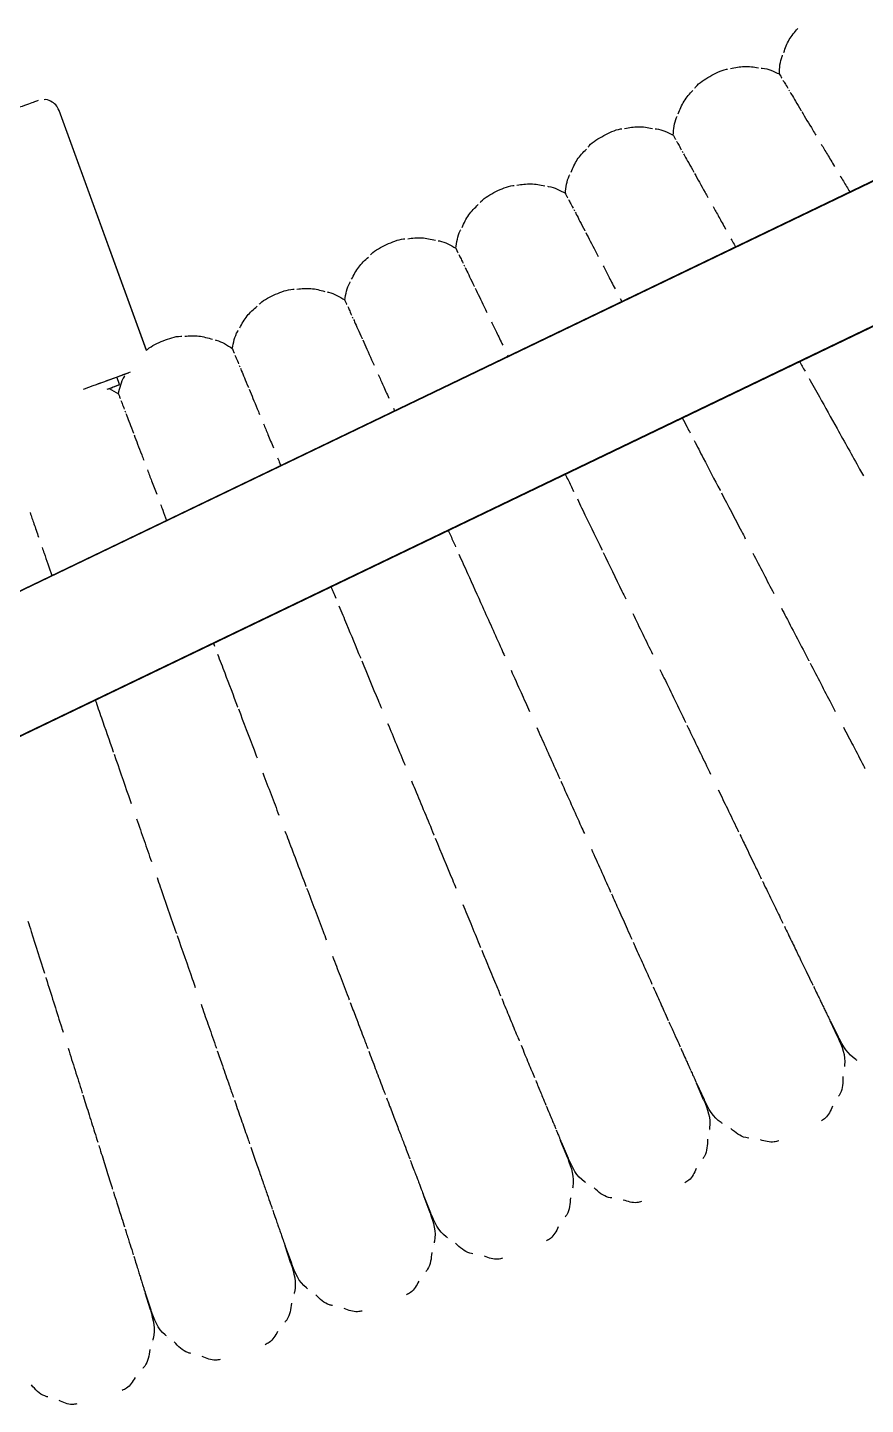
# Model space of a CAD drawing. Extents: x -360 to 379, y -342 to 365.
# Drawn here: x 27.29 to 37.52, y -196.47 to -179.66 of the extents above; entities that cross this region are included whole.
import ezdxf

# ---------------------------------------------------------------- set-up
doc = ezdxf.new("R2010")
doc.units = 0
doc.layers.get('0').update_dxf_attribs({"linetype": 'CONTINUOUS'})

msp = doc.modelspace()

# ---------------------------------------------------------------- linework, layer by layer
at = {"color": 7, "linetype": 'CONTINUOUS'}
for p, q in [((44.194, -178.372), (14.517, -192.643)), ((44.165, -178.378), (14.517, -192.638)), ((14.517, -194.413), (44.859, -179.82)), ((28.741, -183.6), (27.675, -180.672)), ((28.741, -183.602), (27.675, -180.672)), ((34.521, -182.967), (34.542, -183.006)), ((33.147, -183.656), (33.155, -183.673)), ((28.121, -184.022), (28.522, -183.875)), ((28.415, -184.021), (28.381, -183.927)), ((28.415, -184.021), (28.381, -183.927)), ((28.28, -184.07), (28.415, -184.021)), ((28.285, -184.068), (28.4, -184.132)), ((31.755, -184.309), (31.769, -184.34)), ((29.559, -187.178), (29.573, -187.215)), ((34.917, -191.356), (34.917, -191.356)), ((37.178, -191.99), (37.085, -191.79)), ((37.088, -191.795), (37.184, -191.987)), ((37.178, -191.99), (37.178, -191.99)), ((37.184, -191.987), (37.184, -191.987)), ((35.541, -192.753), (35.453, -192.551)), ((35.454, -192.553), (35.547, -192.75)), ((35.478, -192.608), (35.478, -192.608)), ((35.48, -192.607), (35.48, -192.607)), ((35.547, -192.75), (35.547, -192.75)), ((35.614, -193.132), (35.614, -193.132)), ((33.882, -193.468), (33.8, -193.263)), ((33.802, -193.268), (33.888, -193.466)), ((33.824, -193.322), (33.824, -193.322)), ((33.825, -193.321), (33.825, -193.321)), ((33.882, -193.468), (33.882, -193.468)), ((28.333, -193.86), (28.333, -193.86)), ((34.113, -193.779), (34.113, -193.779)), ((32.203, -194.135), (32.128, -193.929)), ((32.128, -193.93), (32.209, -194.133)), ((32.149, -193.987), (32.149, -193.987)), ((32.151, -193.986), (32.151, -193.986)), ((30.505, -194.753), (30.434, -194.537)), ((30.435, -194.54), (30.511, -194.751)), ((32.254, -194.518), (32.254, -194.518)), ((32.425, -194.453), (32.425, -194.453)), ((30.456, -194.603), (30.456, -194.603)), ((30.457, -194.603), (30.457, -194.603)), ((28.79, -195.321), (28.727, -195.11)), ((28.728, -195.113), (28.797, -195.319)), ((28.745, -195.17), (28.745, -195.17)), ((28.747, -195.169), (28.747, -195.169)), ((30.545, -195.137), (30.545, -195.137)), ((28.819, -195.706), (28.819, -195.706)), ((28.994, -195.651), (28.994, -195.651))]:
    msp.add_line(p, q, dxfattribs=at)
at = {"color": 7, "linetype": 'CONTINUOUS', "flags": 128}
for points in [[(14.517, -194.408), (42.346, -181.021), (44.856, -179.813)], [(36.493, -180.275), (36.494, -180.277), (36.496, -180.279)], [(36.579, -180.419), (36.584, -180.427), (36.588, -180.434)], [(35.197, -181.024), (35.198, -181.026), (35.199, -181.028)], [(35.278, -181.17), (35.283, -181.178), (35.287, -181.185)], [(33.88, -181.734), (33.88, -181.736), (33.882, -181.738)], [(33.957, -181.882), (33.961, -181.891), (33.965, -181.898)], [(32.542, -182.406), (32.543, -182.408), (32.544, -182.41)], [(32.615, -182.556), (32.619, -182.565), (32.622, -182.572)], [(31.185, -183.039), (31.186, -183.041), (31.187, -183.043)], [(31.254, -183.191), (31.258, -183.2), (31.261, -183.207)], [(29.811, -183.632), (29.812, -183.633), (29.813, -183.636)], [(29.875, -183.786), (29.878, -183.795), (29.881, -183.802)], [(28.42, -184.184), (28.42, -184.186), (28.421, -184.188)], [(28.479, -184.34), (28.482, -184.349), (28.485, -184.356)]]:
    msp.add_lwpolyline(points, dxfattribs=at)
at = {"color": 7, "linetype": 'CONTINUOUS'}
for points, knots in [([(36.519, -179.966), (36.538, -179.911), (36.577, -179.803), (36.652, -179.716), (36.69, -179.672)], [0, 0, 0, 0, 0.50285, 1, 1, 1, 1]), ([(36.465, -180.227), (36.468, -180.152), (36.472, -180.073), (36.503, -180.002), (36.505, -179.997)], [0, 0, 0, 0, 0.9415763, 1, 1, 1, 1]), ([(35.433, -180.399), (35.436, -180.395), (35.485, -180.334), (35.553, -180.294), (35.618, -180.256)], [0, 0, 0, 0, 0.061307, 1, 1, 1, 1]), ([(35.618, -180.256), (35.683, -180.219), (35.752, -180.18), (35.83, -180.168), (35.834, -180.167)], [0, 0, 0, 0, 0.938693, 1, 1, 1, 1]), ([(35.87, -180.162), (35.925, -180.15), (36.038, -180.125), (36.152, -180.142), (36.209, -180.151)], [0, 0, 0, 0, 0.49715, 1, 1, 1, 1]), ([(36.243, -180.154), (36.248, -180.154), (36.325, -180.161), (36.397, -180.195), (36.465, -180.227)], [0, 0, 0, 0, 0.058424, 1, 1, 1, 1]), ([(36.465, -180.227), (36.466, -180.229), (36.467, -180.231), (36.488, -180.266), (36.491, -180.272)], [0, 0, 0, 0, 0.8286272, 1, 1, 1, 1]), ([(36.509, -180.302), (36.515, -180.312), (36.528, -180.333), (36.555, -180.379), (36.569, -180.402)], [0, 0, 0, 0, 0.487373, 1, 1, 1, 1]), ([(27.675, -180.672), (27.663, -180.648), (27.64, -180.601), (27.574, -180.557), (27.52, -180.537), (27.493, -180.541), (27.492, -180.541)], [0, 0, 0, 0, 0.327453, 0.654907, 0.98236, 1, 1, 1, 1]), ([(35.231, -180.715), (35.252, -180.661), (35.295, -180.554), (35.372, -180.469), (35.411, -180.427)], [0, 0, 0, 0, 0.5028497, 1, 1, 1, 1]), ([(36.598, -180.45), (36.603, -180.459), (36.635, -180.513), (36.68, -180.589), (36.73, -180.671), (36.73, -180.672)], [0, 0, 0, 0, 0.15803, 0.991624, 1, 1, 1, 1]), ([(35.17, -180.975), (35.175, -180.9), (35.182, -180.821), (35.215, -180.75), (35.217, -180.746)], [0, 0, 0, 0, 0.941576, 1, 1, 1, 1]), ([(36.738, -180.685), (36.78, -180.756), (36.831, -180.841), (36.899, -180.955), (36.911, -180.975)], [0, 0, 0, 0, 0.8186753, 1, 1, 1, 1]), ([(34.322, -180.979), (34.389, -180.944), (34.459, -180.907), (34.537, -180.897), (34.542, -180.897)], [0, 0, 0, 0, 0.938693, 1, 1, 1, 1]), ([(34.577, -180.892), (34.633, -180.882), (34.746, -180.86), (34.859, -180.881), (34.916, -180.891)], [0, 0, 0, 0, 0.49715, 1, 1, 1, 1]), ([(34.95, -180.895), (34.955, -180.896), (35.033, -180.904), (35.103, -180.941), (35.17, -180.975)], [0, 0, 0, 0, 0.058424, 1, 1, 1, 1]), ([(34.134, -181.117), (34.137, -181.113), (34.187, -181.053), (34.257, -181.015), (34.322, -180.979)], [0, 0, 0, 0, 0.061307, 1, 1, 1, 1]), ([(35.17, -180.975), (35.171, -180.976), (35.172, -180.978), (35.192, -181.014), (35.195, -181.02)], [0, 0, 0, 0, 0.8285271, 1, 1, 1, 1]), ([(35.212, -181.051), (35.218, -181.061), (35.23, -181.082), (35.256, -181.129), (35.269, -181.153)], [0, 0, 0, 0, 0.487073, 1, 1, 1, 1]), ([(36.976, -181.084), (37, -181.124), (37.048, -181.205), (37.108, -181.305), (37.138, -181.355)], [0, 0, 0, 0, 0.498717, 1, 1, 1, 1]), ([(33.923, -181.427), (33.945, -181.374), (33.991, -181.268), (34.071, -181.185), (34.11, -181.144)], [0, 0, 0, 0, 0.50285, 1, 1, 1, 1]), ([(35.296, -181.202), (35.301, -181.211), (35.332, -181.265), (35.375, -181.343), (35.422, -181.426), (35.422, -181.427)], [0, 0, 0, 0, 0.157816, 0.991336, 1, 1, 1, 1]), ([(33.006, -181.663), (33.074, -181.631), (33.145, -181.596), (33.223, -181.589), (33.228, -181.588)], [0, 0, 0, 0, 0.938693, 1, 1, 1, 1]), ([(33.263, -181.585), (33.32, -181.576), (33.434, -181.558), (33.546, -181.581), (33.603, -181.593)], [0, 0, 0, 0, 0.49715, 1, 1, 1, 1]), ([(33.637, -181.598), (33.641, -181.599), (33.719, -181.61), (33.788, -181.648), (33.854, -181.684)], [0, 0, 0, 0, 0.058424, 1, 1, 1, 1]), ([(33.854, -181.684), (33.862, -181.61), (33.87, -181.531), (33.905, -181.462), (33.907, -181.457)], [0, 0, 0, 0, 0.941576, 1, 1, 1, 1]), ([(35.43, -181.441), (35.47, -181.512), (35.518, -181.599), (35.583, -181.715), (35.594, -181.736)], [0, 0, 0, 0, 0.817975, 1, 1, 1, 1]), ([(37.207, -181.471), (37.22, -181.492), (37.256, -181.552), (37.298, -181.623), (37.325, -181.668)], [0, 0, 0, 0, 0.363668, 1, 1, 1, 1]), ([(32.814, -181.796), (32.817, -181.793), (32.869, -181.734), (32.94, -181.698), (33.006, -181.663)], [0, 0, 0, 0, 0.061307, 1, 1, 1, 1]), ([(33.854, -181.684), (33.854, -181.686), (33.856, -181.688), (33.874, -181.725), (33.878, -181.731)], [0, 0, 0, 0, 0.8271823, 1, 1, 1, 1]), ([(33.894, -181.761), (33.899, -181.772), (33.91, -181.793), (33.935, -181.841), (33.948, -181.865)], [0, 0, 0, 0, 0.48304, 1, 1, 1, 1]), ([(32.594, -182.1), (32.618, -182.047), (32.666, -181.943), (32.749, -181.862), (32.79, -181.822)], [0, 0, 0, 0, 0.50285, 1, 1, 1, 1]), ([(33.973, -181.915), (33.978, -181.923), (34.007, -181.979), (34.047, -182.057), (34.092, -182.142), (34.092, -182.143)], [0, 0, 0, 0, 0.154953, 0.98747, 1, 1, 1, 1]), ([(35.656, -181.846), (35.679, -181.887), (35.725, -181.969), (35.781, -182.071), (35.81, -182.122)], [0, 0, 0, 0, 0.497814, 1, 1, 1, 1]), ([(31.671, -182.31), (31.739, -182.279), (31.812, -182.246), (31.89, -182.241), (31.895, -182.241)], [0, 0, 0, 0, 0.938693, 1, 1, 1, 1]), ([(31.93, -182.239), (31.987, -182.231), (32.101, -182.217), (32.213, -182.244), (32.269, -182.257)], [0, 0, 0, 0, 0.49715, 1, 1, 1, 1]), ([(32.303, -182.263), (32.308, -182.264), (32.385, -182.277), (32.453, -182.317), (32.517, -182.356)], [0, 0, 0, 0, 0.058424, 1, 1, 1, 1]), ([(32.517, -182.356), (32.528, -182.281), (32.538, -182.203), (32.576, -182.134), (32.578, -182.13)], [0, 0, 0, 0, 0.941576, 1, 1, 1, 1]), ([(34.103, -182.163), (34.139, -182.233), (34.184, -182.32), (34.244, -182.434), (34.255, -182.456)], [0, 0, 0, 0, 0.80857, 1, 1, 1, 1]), ([(35.875, -182.239), (35.887, -182.261), (35.904, -182.291), (35.925, -182.328), (35.931, -182.338)], [0, 0, 0, 0, 0.7048844, 1, 1, 1, 1]), ([(31.475, -182.437), (31.478, -182.433), (31.532, -182.377), (31.604, -182.342), (31.671, -182.31)], [0, 0, 0, 0, 0.061307, 1, 1, 1, 1]), ([(32.517, -182.356), (32.518, -182.357), (32.519, -182.359), (32.537, -182.396), (32.54, -182.403)], [0, 0, 0, 0, 0.82712, 1, 1, 1, 1]), ([(32.555, -182.433), (32.56, -182.444), (32.571, -182.466), (32.594, -182.514), (32.606, -182.539)], [0, 0, 0, 0, 0.482852, 1, 1, 1, 1]), ([(31.246, -182.734), (31.272, -182.682), (31.323, -182.579), (31.408, -182.501), (31.45, -182.463)], [0, 0, 0, 0, 0.5028497, 1, 1, 1, 1]), ([(32.63, -182.589), (32.635, -182.598), (32.662, -182.654), (32.7, -182.733), (32.742, -182.82), (32.743, -182.821)], [0, 0, 0, 0, 0.15482, 0.987289, 1, 1, 1, 1]), ([(34.314, -182.568), (34.335, -182.609), (34.378, -182.693), (34.432, -182.796), (34.46, -182.849)], [0, 0, 0, 0, 0.4857265, 1, 1, 1, 1]), ([(31.162, -182.987), (31.175, -182.914), (31.188, -182.835), (31.227, -182.768), (31.229, -182.764)], [0, 0, 0, 0, 0.941576, 1, 1, 1, 1]), ([(30.118, -183.038), (30.121, -183.035), (30.177, -182.98), (30.249, -182.948), (30.318, -182.917)], [0, 0, 0, 0, 0.061307, 1, 1, 1, 1]), ([(30.318, -182.917), (30.387, -182.888), (30.46, -182.858), (30.539, -182.855), (30.543, -182.855)], [0, 0, 0, 0, 0.938693, 1, 1, 1, 1]), ([(30.579, -182.853), (30.636, -182.848), (30.75, -182.836), (30.861, -182.867), (30.917, -182.882)], [0, 0, 0, 0, 0.49715, 1, 1, 1, 1]), ([(30.951, -182.889), (30.955, -182.89), (31.032, -182.905), (31.099, -182.948), (31.162, -182.987)], [0, 0, 0, 0, 0.058424, 1, 1, 1, 1]), ([(32.752, -182.841), (32.787, -182.912), (32.829, -183), (32.886, -183.116), (32.897, -183.139)], [0, 0, 0, 0, 0.808131, 1, 1, 1, 1]), ([(29.881, -183.329), (29.908, -183.278), (29.962, -183.176), (30.049, -183.101), (30.092, -183.063)], [0, 0, 0, 0, 0.50285, 1, 1, 1, 1]), ([(31.162, -182.987), (31.163, -182.989), (31.164, -182.991), (31.181, -183.029), (31.184, -183.035)], [0, 0, 0, 0, 0.828698, 1, 1, 1, 1]), ([(31.198, -183.067), (31.203, -183.077), (31.213, -183.1), (31.234, -183.148), (31.246, -183.173)], [0, 0, 0, 0, 0.487584, 1, 1, 1, 1]), ([(31.269, -183.225), (31.273, -183.234), (31.299, -183.291), (31.335, -183.372), (31.374, -183.459), (31.374, -183.46)], [0, 0, 0, 0, 0.1581797, 0.9918259, 1, 1, 1, 1]), ([(32.951, -183.252), (32.971, -183.293), (33.013, -183.378), (33.063, -183.483), (33.09, -183.538)], [0, 0, 0, 0, 0.48516, 1, 1, 1, 1]), ([(28.947, -183.485), (29.017, -183.458), (29.091, -183.429), (29.17, -183.429), (29.174, -183.429)], [0, 0, 0, 0, 0.938693, 1, 1, 1, 1]), ([(29.21, -183.429), (29.267, -183.425), (29.382, -183.417), (29.492, -183.45), (29.547, -183.467)], [0, 0, 0, 0, 0.49715, 1, 1, 1, 1]), ([(29.789, -183.58), (29.804, -183.506), (29.819, -183.428), (29.86, -183.362), (29.863, -183.358)], [0, 0, 0, 0, 0.9415763, 1, 1, 1, 1]), ([(28.742, -183.602), (28.746, -183.598), (28.803, -183.544), (28.878, -183.513), (28.947, -183.485)], [0, 0, 0, 0, 0.072316, 1, 1, 1, 1]), ([(29.581, -183.475), (29.585, -183.476), (29.661, -183.494), (29.727, -183.538), (29.789, -183.58)], [0, 0, 0, 0, 0.058424, 1, 1, 1, 1]), ([(29.789, -183.58), (29.79, -183.581), (29.791, -183.584), (29.807, -183.621), (29.809, -183.628)], [0, 0, 0, 0, 0.827016, 1, 1, 1, 1]), ([(31.381, -183.474), (31.414, -183.549), (31.455, -183.64), (31.509, -183.761), (31.519, -183.783)], [0, 0, 0, 0, 0.819168, 1, 1, 1, 1]), ([(29.822, -183.66), (29.827, -183.671), (29.836, -183.693), (29.857, -183.742), (29.867, -183.768)], [0, 0, 0, 0, 0.4825424, 1, 1, 1, 1]), ([(36.712, -183.738), (36.723, -183.757), (36.744, -183.796), (36.767, -183.837), (36.779, -183.858)], [0, 0, 0, 0, 0.498718, 1, 1, 1, 1]), ([(27.972, -184.076), (28.008, -184.063), (28.118, -184.022), (28.285, -183.962), (28.445, -183.904), (28.52, -183.876), (28.549, -183.866)], [0, 0, 0, 0, 0.155993, 0.479136, 0.80228, 1, 1, 1, 1]), ([(28.4, -184.132), (28.416, -184.059), (28.434, -183.981), (28.477, -183.916), (28.479, -183.913)], [0, 0, 0, 0, 0.941576, 1, 1, 1, 1]), ([(29.889, -183.819), (29.892, -183.828), (29.916, -183.886), (29.95, -183.967), (29.987, -184.056), (29.987, -184.057)], [0, 0, 0, 0, 0.1546, 0.986992, 1, 1, 1, 1]), ([(31.571, -183.897), (31.59, -183.94), (31.628, -184.026), (31.676, -184.133), (31.7, -184.186)], [0, 0, 0, 0, 0.49936, 1, 1, 1, 1]), ([(36.827, -183.944), (36.869, -184.019), (36.98, -184.218), (37.186, -184.588), (37.367, -184.911), (37.475, -185.106), (37.491, -185.134)], [0, 0, 0, 0, 0.196983, 0.524527, 0.93292, 1, 1, 1, 1]), ([(28.261, -184.077), (28.297, -184.064), (28.394, -184.028), (28.407, -184.024), (28.415, -184.021)], [0, 0, 0, 0, 0.372089, 1, 1, 1, 1]), ([(29.996, -184.078), (30.026, -184.151), (30.063, -184.241), (30.113, -184.361), (30.122, -184.384)], [0, 0, 0, 0, 0.807409, 1, 1, 1, 1]), ([(28.4, -184.132), (28.4, -184.133), (28.401, -184.136), (28.416, -184.174), (28.418, -184.181)], [0, 0, 0, 0, 0.82743, 1, 1, 1, 1]), ([(28.43, -184.213), (28.435, -184.224), (28.443, -184.247), (28.462, -184.296), (28.472, -184.322)], [0, 0, 0, 0, 0.483782, 1, 1, 1, 1]), ([(28.492, -184.374), (28.496, -184.384), (28.518, -184.442), (28.549, -184.524), (28.583, -184.614), (28.584, -184.615)], [0, 0, 0, 0, 0.155479, 0.988181, 1, 1, 1, 1]), ([(35.281, -184.426), (35.3, -184.464), (35.332, -184.524), (35.364, -184.587), (35.377, -184.61)], [0, 0, 0, 0, 0.62917, 1, 1, 1, 1]), ([(30.17, -184.5), (30.188, -184.542), (30.224, -184.629), (30.269, -184.737), (30.292, -184.793)], [0, 0, 0, 0, 0.484233, 1, 1, 1, 1]), ([(28.591, -184.635), (28.619, -184.709), (28.654, -184.801), (28.701, -184.922), (28.709, -184.945)], [0, 0, 0, 0, 0.810299, 1, 1, 1, 1]), ([(35.424, -184.702), (35.462, -184.774), (35.565, -184.972), (35.672, -185.178), (35.743, -185.313), (35.743, -185.315)], [0, 0, 0, 0, 0.359779, 0.992384, 1, 1, 1, 1]), ([(30.342, -184.915), (30.351, -184.936), (30.363, -184.965), (30.377, -184.999), (30.381, -185.008)], [0, 0, 0, 0, 0.752281, 1, 1, 1, 1]), ([(28.754, -185.063), (28.77, -185.106), (28.804, -185.194), (28.846, -185.303), (28.867, -185.359)], [0, 0, 0, 0, 0.487949, 1, 1, 1, 1]), ([(33.853, -185.113), (33.875, -185.159), (33.908, -185.228), (33.943, -185.3), (33.955, -185.324)], [0, 0, 0, 0, 0.670882, 1, 1, 1, 1]), ([(34, -185.417), (34.035, -185.49), (34.132, -185.691), (34.233, -185.9), (34.3, -186.037), (34.301, -186.039)], [0, 0, 0, 0, 0.3590369, 0.991896, 1, 1, 1, 1]), ([(35.758, -185.343), (35.839, -185.498), (35.935, -185.683), (36.034, -185.872), (36.05, -185.903)], [0, 0, 0, 0, 0.836875, 1, 1, 1, 1]), ([(27.322, -185.584), (27.337, -185.628), (27.368, -185.717), (27.406, -185.827), (27.426, -185.884)], [0, 0, 0, 0, 0.487035, 1, 1, 1, 1]), ([(28.914, -185.483), (28.923, -185.506), (28.945, -185.565), (28.972, -185.635), (28.988, -185.678)], [0, 0, 0, 0, 0.384573, 1, 1, 1, 1]), ([(32.424, -185.8), (32.445, -185.845), (32.474, -185.91), (32.505, -185.979), (32.514, -186)], [0, 0, 0, 0, 0.692213, 1, 1, 1, 1]), ([(27.469, -186.009), (27.477, -186.032), (27.513, -186.135), (27.555, -186.257), (27.588, -186.351)], [0, 0, 0, 0, 0.224176, 1, 1, 1, 1]), ([(32.554, -186.089), (32.589, -186.168), (32.683, -186.377), (32.857, -186.764), (33.008, -187.101), (33.099, -187.304), (33.112, -187.333)], [0, 0, 0, 0, 0.19803, 0.525445, 0.933581, 1, 1, 1, 1]), ([(34.315, -186.069), (34.391, -186.226), (34.482, -186.413), (34.575, -186.605), (34.59, -186.636)], [0, 0, 0, 0, 0.835734, 1, 1, 1, 1]), ([(36.142, -186.08), (36.185, -186.162), (36.27, -186.325), (36.355, -186.49), (36.397, -186.571)], [0, 0, 0, 0, 0.506324, 1, 1, 1, 1]), ([(30.994, -186.488), (31.003, -186.51), (31.021, -186.554), (31.041, -186.602), (31.051, -186.627)], [0, 0, 0, 0, 0.47694, 1, 1, 1, 1]), ([(31.091, -186.722), (31.122, -186.797), (31.207, -187.003), (31.296, -187.217), (31.354, -187.358), (31.355, -187.36)], [0, 0, 0, 0, 0.357706, 0.991003, 1, 1, 1, 1]), ([(36.492, -186.752), (36.51, -186.787), (36.62, -187), (36.733, -187.215), (36.824, -187.39), (36.825, -187.392)], [0, 0, 0, 0, 0.159785, 0.991649, 1, 1, 1, 1]), ([(34.677, -186.815), (34.717, -186.899), (34.797, -187.065), (34.878, -187.231), (34.918, -187.313)], [0, 0, 0, 0, 0.505056, 1, 1, 1, 1]), ([(29.609, -187.311), (29.639, -187.387), (29.718, -187.597), (29.801, -187.815), (29.855, -187.957), (29.856, -187.958)], [0, 0, 0, 0, 0.36288, 0.994438, 1, 1, 1, 1]), ([(31.369, -187.394), (31.435, -187.553), (31.515, -187.745), (31.596, -187.941), (31.609, -187.973)], [0, 0, 0, 0, 0.8336302, 1, 1, 1, 1]), ([(36.84, -187.422), (36.927, -187.588), (37.031, -187.789), (37.13, -187.979), (37.147, -188.012)], [0, 0, 0, 0, 0.828832, 1, 1, 1, 1]), ([(33.191, -187.509), (33.232, -187.6), (33.307, -187.768), (33.383, -187.936), (33.418, -188.014)], [0, 0, 0, 0, 0.53887, 1, 1, 1, 1]), ([(35.007, -187.498), (35.024, -187.532), (35.128, -187.748), (35.234, -187.967), (35.32, -188.145), (35.321, -188.146)], [0, 0, 0, 0, 0.1591068, 0.9909955, 1, 1, 1, 1]), ([(28.117, -187.872), (28.142, -187.944), (28.214, -188.15), (28.288, -188.364), (28.338, -188.508), (28.339, -188.51)], [0, 0, 0, 0, 0.3451711, 0.9934143, 1, 1, 1, 1]), ([(29.864, -187.98), (29.927, -188.147), (30.003, -188.344), (30.079, -188.546), (30.092, -188.578)], [0, 0, 0, 0, 0.841721, 1, 1, 1, 1]), ([(31.685, -188.157), (31.721, -188.243), (31.791, -188.413), (31.862, -188.584), (31.897, -188.669)], [0, 0, 0, 0, 0.5026474, 1, 1, 1, 1]), ([(33.504, -188.207), (33.522, -188.246), (33.616, -188.457), (33.71, -188.665), (33.786, -188.834)], [0, 0, 0, 0, 0.186933, 1, 1, 1, 1]), ([(35.337, -188.179), (35.418, -188.347), (35.516, -188.55), (35.61, -188.742), (35.626, -188.776)], [0, 0, 0, 0, 0.827444, 1, 1, 1, 1]), ([(37.247, -188.203), (37.287, -188.279), (37.37, -188.44), (37.457, -188.606), (37.504, -188.696), (37.51, -188.708)], [0, 0, 0, 0, 0.437061, 0.925169, 1, 1, 1, 1]), ([(28.348, -188.535), (28.405, -188.702), (28.474, -188.901), (28.545, -189.104), (28.556, -189.136)], [0, 0, 0, 0, 0.83969, 1, 1, 1, 1]), ([(30.162, -188.763), (30.196, -188.851), (30.261, -189.023), (30.327, -189.196), (30.359, -189.28)], [0, 0, 0, 0, 0.51182, 1, 1, 1, 1]), ([(31.975, -188.857), (31.99, -188.893), (32.082, -189.114), (32.175, -189.338), (32.25, -189.521), (32.251, -189.523)], [0, 0, 0, 0, 0.157791, 0.989682, 1, 1, 1, 1]), ([(33.8, -188.866), (33.801, -188.868), (33.885, -189.055), (33.982, -189.271), (34.073, -189.474), (34.086, -189.503)], [0, 0, 0, 0, 0.009211, 0.857307, 1, 1, 1, 1]), ([(35.72, -188.97), (35.757, -189.047), (35.836, -189.209), (35.917, -189.378), (35.962, -189.47), (35.968, -189.482)], [0, 0, 0, 0, 0.4358841, 0.9240284, 1, 1, 1, 1]), ([(28.622, -189.324), (28.652, -189.412), (28.713, -189.586), (28.773, -189.761), (28.803, -189.846)], [0, 0, 0, 0, 0.509506, 1, 1, 1, 1]), ([(30.432, -189.473), (30.446, -189.51), (30.532, -189.735), (30.618, -189.962), (30.688, -190.146), (30.689, -190.147)], [0, 0, 0, 0, 0.162771, 0.994591, 1, 1, 1, 1]), ([(32.267, -189.561), (32.337, -189.732), (32.423, -189.939), (32.504, -190.135), (32.519, -190.169)], [0, 0, 0, 0, 0.82461, 1, 1, 1, 1]), ([(35.983, -189.515), (36.011, -189.571), (36.076, -189.706), (36.164, -189.887), (36.222, -190.008), (36.245, -190.055)], [0, 0, 0, 0, 0.300305, 0.722404, 1, 1, 1, 1]), ([(34.172, -189.695), (34.21, -189.779), (34.287, -189.95), (34.364, -190.122), (34.403, -190.21), (34.406, -190.217)], [0, 0, 0, 0, 0.469506, 0.956107, 1, 1, 1, 1]), ([(28.871, -190.041), (28.884, -190.078), (28.962, -190.305), (29.042, -190.534), (29.107, -190.72), (29.107, -190.722)], [0, 0, 0, 0, 0.161509, 0.993342, 1, 1, 1, 1]), ([(30.697, -190.168), (30.765, -190.348), (30.847, -190.563), (30.924, -190.766), (30.937, -190.8)], [0, 0, 0, 0, 0.8351582, 1, 1, 1, 1]), ([(36.261, -190.088), (36.268, -190.102), (36.309, -190.188), (36.382, -190.337), (36.457, -190.493), (36.497, -190.576), (36.507, -190.597)], [0, 0, 0, 0, 0.075363, 0.471616, 0.865486, 1, 1, 1, 1]), ([(34.416, -190.24), (34.446, -190.306), (34.512, -190.452), (34.594, -190.635), (34.645, -190.75), (34.664, -190.791)], [0, 0, 0, 0, 0.3458608, 0.7668786, 1, 1, 1, 1]), ([(32.602, -190.369), (32.634, -190.447), (32.703, -190.614), (32.775, -190.787), (32.814, -190.881), (32.819, -190.895)], [0, 0, 0, 0, 0.433442, 0.921601, 1, 1, 1, 1]), ([(27.296, -190.572), (27.31, -190.614), (27.377, -190.829), (27.444, -191.04), (27.497, -191.209)], [0, 0, 0, 0, 0.1987645, 1, 1, 1, 1]), ([(36.526, -190.635), (36.541, -190.666), (36.586, -190.759), (36.653, -190.898), (36.727, -191.05), (36.791, -191.182), (36.839, -191.283), (36.866, -191.337), (36.875, -191.356)], [0, 0, 0, 0, 0.110055, 0.327647, 0.532169, 0.723708, 0.902347, 1, 1, 1, 1]), ([(29.116, -190.748), (29.179, -190.927), (29.254, -191.143), (29.325, -191.347), (29.337, -191.382)], [0, 0, 0, 0, 0.8324653, 1, 1, 1, 1]), ([(34.681, -190.83), (34.69, -190.849), (34.732, -190.942), (34.802, -191.098), (34.87, -191.249), (34.904, -191.326), (34.911, -191.341)], [0, 0, 0, 0, 0.107286, 0.508079, 0.90626, 1, 1, 1, 1]), ([(31.014, -191.001), (31.044, -191.082), (31.109, -191.252), (31.176, -191.427), (31.212, -191.521), (31.216, -191.533)], [0, 0, 0, 0, 0.442503, 0.930499, 1, 1, 1, 1]), ([(32.833, -190.928), (32.857, -190.986), (32.914, -191.124), (32.991, -191.309), (33.043, -191.434), (33.063, -191.483)], [0, 0, 0, 0, 0.29698, 0.718969, 1, 1, 1, 1]), ([(27.514, -191.261), (27.515, -191.265), (27.577, -191.462), (27.648, -191.687), (27.715, -191.898), (27.724, -191.927)], [0, 0, 0, 0, 0.015147, 0.864121, 1, 1, 1, 1]), ([(33.077, -191.516), (33.082, -191.53), (33.119, -191.618), (33.182, -191.771), (33.248, -191.931), (33.283, -192.014), (33.292, -192.035)], [0, 0, 0, 0, 0.073578, 0.472474, 0.868985, 1, 1, 1, 1]), ([(34.926, -191.375), (34.944, -191.415), (34.99, -191.518), (35.051, -191.655), (35.093, -191.747), (35.11, -191.785)], [0, 0, 0, 0, 0.271089, 0.695412, 1, 1, 1, 1]), ([(36.882, -191.37), (36.886, -191.379), (36.905, -191.418), (36.932, -191.475), (36.964, -191.54), (36.991, -191.596), (37.016, -191.648), (37.039, -191.695), (37.057, -191.732), (37.068, -191.755), (37.075, -191.77), (37.079, -191.778), (37.082, -191.783), (37.082, -191.784), (37.083, -191.785)], [0, 0, 0, 0, 0.0444503, 0.1974171, 0.3177257, 0.4268866, 0.5545784, 0.6823545, 0.7884304, 0.8729331, 0.9195916, 0.9576127, 0.9812204, 1, 1, 1, 1]), ([(29.408, -191.585), (29.436, -191.667), (29.495, -191.838), (29.557, -192.015), (29.59, -192.111), (29.595, -192.123)], [0, 0, 0, 0, 0.440178, 0.928221, 1, 1, 1, 1]), ([(31.228, -191.565), (31.251, -191.625), (31.305, -191.768), (31.377, -191.955), (31.424, -192.079), (31.442, -192.127)], [0, 0, 0, 0, 0.3092146, 0.7314319, 1, 1, 1, 1]), ([(35.118, -191.803), (35.121, -191.809), (35.145, -191.863), (35.185, -191.952), (35.228, -192.047), (35.249, -192.095), (35.255, -192.108)], [0, 0, 0, 0, 0.053807, 0.469687, 0.856623, 1, 1, 1, 1]), ([(37.178, -191.99), (37.227, -192.102), (37.28, -192.221), (37.26, -192.343), (37.259, -192.349)], [0, 0, 0, 0, 0.948884, 1, 1, 1, 1]), ([(37.416, -192.273), (37.411, -192.27), (37.303, -192.21), (37.242, -192.095), (37.184, -191.987)], [0, 0, 0, 0, 0.0511155, 1, 1, 1, 1]), ([(27.786, -192.125), (27.815, -192.216), (27.872, -192.397), (27.929, -192.577), (27.957, -192.668), (27.959, -192.673)], [0, 0, 0, 0, 0.4806781, 0.9664483, 1, 1, 1, 1]), ([(29.606, -192.156), (29.627, -192.216), (29.677, -192.359), (29.742, -192.549), (29.786, -192.674), (29.803, -192.723)], [0, 0, 0, 0, 0.3060505, 0.7282302, 1, 1, 1, 1]), ([(31.455, -192.162), (31.461, -192.177), (31.496, -192.268), (31.555, -192.424), (31.616, -192.585), (31.648, -192.669), (31.656, -192.689)], [0, 0, 0, 0, 0.0815965, 0.478873, 0.8737197, 1, 1, 1, 1]), ([(33.313, -192.086), (33.329, -192.126), (33.375, -192.237), (33.43, -192.369), (33.466, -192.456), (33.477, -192.483)], [0, 0, 0, 0, 0.274823, 0.781234, 1, 1, 1, 1]), ([(35.262, -192.124), (35.268, -192.138), (35.289, -192.183), (35.316, -192.245), (35.345, -192.31), (35.368, -192.359), (35.38, -192.386), (35.385, -192.398)], [0, 0, 0, 0, 0.135462, 0.417532, 0.641444, 0.844208, 1, 1, 1, 1]), ([(33.493, -192.52), (33.5, -192.538), (33.53, -192.61), (33.571, -192.71), (33.603, -192.787), (33.616, -192.819)], [0, 0, 0, 0, 0.1643504, 0.6435516, 1, 1, 1, 1]), ([(35.388, -192.404), (35.39, -192.409), (35.4, -192.432), (35.415, -192.465), (35.431, -192.501), (35.441, -192.522), (35.446, -192.533), (35.448, -192.539), (35.45, -192.542), (35.45, -192.543)], [0, 0, 0, 0, 0.0730734, 0.3745952, 0.6207441, 0.8118618, 0.8828435, 0.9456957, 1, 1, 1, 1]), ([(37.24, -192.469), (37.24, -192.543), (37.241, -192.629), (37.195, -192.7), (37.188, -192.71)], [0, 0, 0, 0, 0.847683, 1, 1, 1, 1]), ([(27.965, -192.692), (27.988, -192.764), (28.037, -192.921), (28.098, -193.113), (28.135, -193.23), (28.147, -193.27)], [0, 0, 0, 0, 0.361443, 0.781277, 1, 1, 1, 1]), ([(29.815, -192.758), (29.821, -192.774), (29.852, -192.865), (29.907, -193.022), (29.964, -193.185), (29.993, -193.271), (30.001, -193.292)], [0, 0, 0, 0, 0.0793643, 0.4762667, 0.870756, 1, 1, 1, 1]), ([(31.671, -192.729), (31.684, -192.763), (31.721, -192.861), (31.777, -193.007), (31.837, -193.164), (31.889, -193.301), (31.928, -193.404), (31.949, -193.458), (31.956, -193.477)], [0, 0, 0, 0, 0.115753, 0.333711, 0.538501, 0.730209, 0.908921, 1, 1, 1, 1]), ([(33.621, -192.831), (33.623, -192.835), (33.64, -192.876), (33.666, -192.939), (33.698, -193.016), (33.721, -193.071), (33.732, -193.099), (33.737, -193.109)], [0, 0, 0, 0, 0.034868, 0.366549, 0.629455, 0.86386, 1, 1, 1, 1]), ([(35.541, -192.753), (35.587, -192.867), (35.635, -192.987), (35.612, -193.109), (35.611, -193.115)], [0, 0, 0, 0, 0.94853, 1, 1, 1, 1]), ([(35.77, -193.043), (35.765, -193.04), (35.659, -192.977), (35.601, -192.861), (35.547, -192.75)], [0, 0, 0, 0, 0.051116, 1, 1, 1, 1]), ([(37.114, -192.833), (37.09, -192.887), (37.059, -192.959), (36.996, -193.001), (36.98, -193.012)], [0, 0, 0, 0, 0.747575, 1, 1, 1, 1]), ([(33.741, -193.121), (33.745, -193.13), (33.757, -193.159), (33.772, -193.195), (33.785, -193.226), (33.792, -193.243), (33.796, -193.252), (33.798, -193.258), (33.799, -193.26), (33.798, -193.258), (33.798, -193.257), (33.797, -193.256), (33.797, -193.254), (33.796, -193.253), (33.796, -193.252), (33.795, -193.25), (33.794, -193.249), (33.794, -193.248)], [0, 0, 0, 0, 0.140394, 0.427111, 0.648372, 0.747194, 0.828077, 0.921654, 0.965533, 0.976402, 0.980402, 0.985088, 0.98719, 0.9892, 0.991333, 0.993771, 1, 1, 1, 1]), ([(36.092, -193.221), (36.079, -193.22), (35.996, -193.21), (35.93, -193.154), (35.874, -193.106)], [0, 0, 0, 0, 0.152317, 1, 1, 1, 1]), ([(28.16, -193.313), (28.168, -193.335), (28.199, -193.435), (28.251, -193.599), (28.3, -193.755), (28.324, -193.833), (28.329, -193.846)], [0, 0, 0, 0, 0.1183802, 0.5204643, 0.9198566, 1, 1, 1, 1]), ([(30.015, -193.332), (30.026, -193.365), (30.061, -193.464), (30.112, -193.611), (30.167, -193.77), (30.215, -193.908), (30.252, -194.013), (30.271, -194.069), (30.278, -194.088)], [0, 0, 0, 0, 0.1136846, 0.3315172, 0.5362163, 0.7278696, 0.9065612, 1, 1, 1, 1]), ([(35.589, -193.234), (35.587, -193.308), (35.585, -193.394), (35.537, -193.463), (35.53, -193.474)], [0, 0, 0, 0, 0.847683, 1, 1, 1, 1]), ([(36.457, -193.256), (36.439, -193.261), (36.365, -193.283), (36.29, -193.26), (36.234, -193.243)], [0, 0, 0, 0, 0.2524251, 1, 1, 1, 1]), ([(31.962, -193.492), (31.965, -193.502), (31.981, -193.544), (32.004, -193.604), (32.03, -193.671), (32.052, -193.729), (32.073, -193.784), (32.091, -193.832), (32.105, -193.87), (32.115, -193.894), (32.12, -193.909), (32.123, -193.917), (32.125, -193.922), (32.126, -193.924), (32.126, -193.924), (32.126, -193.923), (32.125, -193.921), (32.124, -193.919), (32.124, -193.919), (32.124, -193.918), (32.123, -193.916), (32.123, -193.915), (32.122, -193.914)], [0, 0, 0, 0, 0.048402, 0.196128, 0.312615, 0.418208, 0.542033, 0.665896, 0.768397, 0.849663, 0.895019, 0.931572, 0.954729, 0.972577, 0.985261, 0.993102, 0.995049, 0.99586, 0.996611, 0.997353, 0.998139, 1, 1, 1, 1]), ([(33.882, -193.468), (33.925, -193.584), (33.97, -193.706), (33.943, -193.826), (33.941, -193.832)], [0, 0, 0, 0, 0.948884, 1, 1, 1, 1]), ([(34.103, -193.765), (34.098, -193.762), (33.993, -193.696), (33.939, -193.578), (33.888, -193.466)], [0, 0, 0, 0, 0.051116, 1, 1, 1, 1]), ([(35.452, -193.595), (35.427, -193.648), (35.394, -193.719), (35.329, -193.759), (35.313, -193.769)], [0, 0, 0, 0, 0.747575, 1, 1, 1, 1]), ([(34.419, -193.953), (34.407, -193.951), (34.324, -193.938), (34.26, -193.88), (34.205, -193.831)], [0, 0, 0, 0, 0.152317, 1, 1, 1, 1]), ([(28.339, -193.879), (28.353, -193.924), (28.388, -194.035), (28.433, -194.178), (28.463, -194.27), (28.474, -194.307)], [0, 0, 0, 0, 0.293688, 0.72026, 1, 1, 1, 1]), ([(33.916, -193.951), (33.912, -194.024), (33.907, -194.111), (33.858, -194.178), (33.85, -194.188)], [0, 0, 0, 0, 0.847683, 1, 1, 1, 1]), ([(34.783, -193.997), (34.765, -194.002), (34.691, -194.022), (34.617, -193.997), (34.561, -193.979)], [0, 0, 0, 0, 0.252425, 1, 1, 1, 1]), ([(30.283, -194.103), (30.286, -194.113), (30.301, -194.155), (30.322, -194.215), (30.345, -194.283), (30.366, -194.342), (30.385, -194.397), (30.402, -194.446), (30.415, -194.484), (30.424, -194.509), (30.429, -194.524), (30.432, -194.532), (30.433, -194.537), (30.435, -194.54), (30.434, -194.539), (30.434, -194.539)], [0, 0, 0, 0, 0.047581, 0.199055, 0.318127, 0.426338, 0.553177, 0.680012, 0.785118, 0.868626, 0.91502, 0.952572, 0.976167, 0.994592, 1, 1, 1, 1]), ([(32.203, -194.135), (32.242, -194.252), (32.284, -194.375), (32.253, -194.495), (32.252, -194.501)], [0, 0, 0, 0, 0.94853, 1, 1, 1, 1]), ([(32.416, -194.439), (32.41, -194.435), (32.308, -194.366), (32.257, -194.246), (32.209, -194.133)], [0, 0, 0, 0, 0.05147, 1, 1, 1, 1]), ([(28.481, -194.329), (28.484, -194.338), (28.502, -194.397), (28.532, -194.491), (28.563, -194.588), (28.578, -194.636), (28.581, -194.647)], [0, 0, 0, 0, 0.072307, 0.490598, 0.879396, 1, 1, 1, 1]), ([(33.768, -194.307), (33.742, -194.359), (33.707, -194.429), (33.641, -194.468), (33.625, -194.477)], [0, 0, 0, 0, 0.747575, 1, 1, 1, 1]), ([(32.726, -194.635), (32.714, -194.633), (32.631, -194.618), (32.569, -194.558), (32.515, -194.507)], [0, 0, 0, 0, 0.152317, 1, 1, 1, 1]), ([(28.586, -194.663), (28.592, -194.681), (28.607, -194.73), (28.629, -194.797), (28.65, -194.866), (28.667, -194.92), (28.684, -194.973), (28.699, -195.02), (28.711, -195.06), (28.718, -195.082), (28.722, -195.094), (28.724, -195.099), (28.725, -195.102), (28.725, -195.102), (28.725, -195.102)], [0, 0, 0, 0, 0.085724, 0.240143, 0.367412, 0.48221, 0.584596, 0.727045, 0.841967, 0.929546, 0.956318, 0.979643, 0.999535, 1, 1, 1, 1]), ([(32.223, -194.619), (32.217, -194.692), (32.21, -194.778), (32.158, -194.844), (32.15, -194.854)], [0, 0, 0, 0, 0.847683, 1, 1, 1, 1]), ([(33.088, -194.69), (33.07, -194.695), (32.996, -194.712), (32.922, -194.685), (32.867, -194.665)], [0, 0, 0, 0, 0.252425, 1, 1, 1, 1]), ([(30.505, -194.753), (30.541, -194.871), (30.579, -194.995), (30.545, -195.114), (30.543, -195.12)], [0, 0, 0, 0, 0.9485297, 1, 1, 1, 1]), ([(30.709, -195.062), (30.704, -195.059), (30.603, -194.987), (30.556, -194.866), (30.511, -194.751)], [0, 0, 0, 0, 0.0511155, 1, 1, 1, 1]), ([(32.065, -194.97), (32.037, -195.022), (32, -195.091), (31.933, -195.127), (31.916, -195.136)], [0, 0, 0, 0, 0.747575, 1, 1, 1, 1]), ([(31.014, -195.268), (31.001, -195.265), (30.92, -195.248), (30.858, -195.186), (30.807, -195.134)], [0, 0, 0, 0, 0.152317, 1, 1, 1, 1]), ([(28.79, -195.321), (28.823, -195.44), (28.857, -195.565), (28.82, -195.683), (28.818, -195.689)], [0, 0, 0, 0, 0.948884, 1, 1, 1, 1]), ([(28.985, -195.636), (28.98, -195.633), (28.882, -195.557), (28.838, -195.435), (28.797, -195.319)], [0, 0, 0, 0, 0.05147, 1, 1, 1, 1]), ([(30.511, -195.237), (30.503, -195.31), (30.493, -195.396), (30.44, -195.46), (30.432, -195.47)], [0, 0, 0, 0, 0.8476827, 1, 1, 1, 1]), ([(31.374, -195.334), (31.355, -195.337), (31.281, -195.353), (31.208, -195.324), (31.154, -195.302)], [0, 0, 0, 0, 0.252425, 1, 1, 1, 1]), ([(29.284, -195.851), (29.271, -195.848), (29.19, -195.828), (29.131, -195.764), (29.081, -195.711)], [0, 0, 0, 0, 0.1523173, 1, 1, 1, 1]), ([(30.343, -195.584), (30.314, -195.634), (30.275, -195.702), (30.207, -195.737), (30.19, -195.745)], [0, 0, 0, 0, 0.747575, 1, 1, 1, 1]), ([(28.782, -195.805), (28.772, -195.878), (28.76, -195.963), (28.705, -196.026), (28.696, -196.036)], [0, 0, 0, 0, 0.847683, 1, 1, 1, 1]), ([(29.642, -195.927), (29.623, -195.93), (29.548, -195.943), (29.476, -195.912), (29.423, -195.889)], [0, 0, 0, 0, 0.252425, 1, 1, 1, 1]), ([(28.604, -196.147), (28.574, -196.197), (28.533, -196.263), (28.464, -196.296), (28.446, -196.304)], [0, 0, 0, 0, 0.747575, 1, 1, 1, 1]), ([(27.537, -196.383), (27.525, -196.379), (27.445, -196.357), (27.387, -196.292), (27.338, -196.237)], [0, 0, 0, 0, 0.152317, 1, 1, 1, 1]), ([(27.894, -196.469), (27.875, -196.472), (27.799, -196.483), (27.728, -196.45), (27.675, -196.425)], [0, 0, 0, 0, 0.2524251, 1, 1, 1, 1])]:
    msp.add_open_spline(points, degree=3, knots=knots, dxfattribs=at)
msp.add_open_spline([(27.419, -180.552), (27.415, -180.554), (27.408, -180.556), (27.349, -180.578), (27.258, -180.611), (27.134, -180.656), (26.984, -180.711), (26.812, -180.773), (26.626, -180.841), (26.432, -180.912), (26.238, -180.982), (26.052, -181.05), (25.88, -181.112), (25.73, -181.167), (25.606, -181.212), (25.515, -181.245), (25.456, -181.267), (25.449, -181.269), (25.445, -181.271)], degree=3, dxfattribs=at)

doc.saveas('drawing.dxf')
